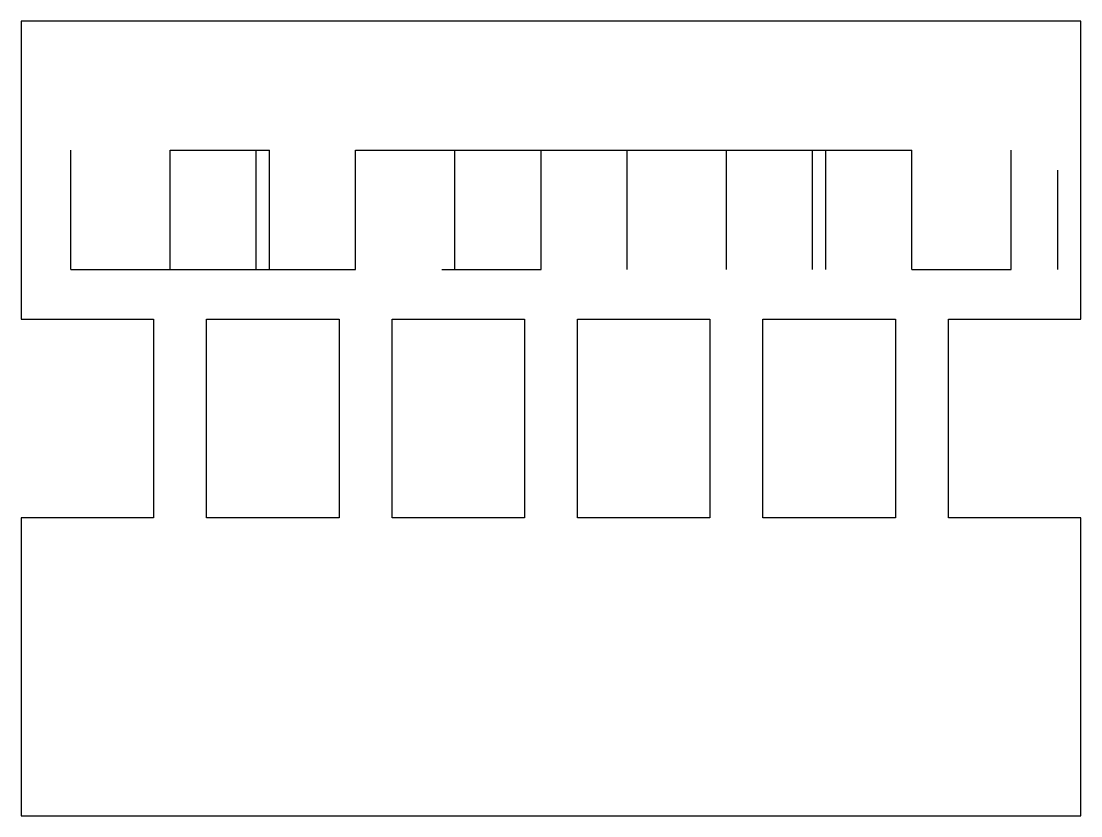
# Model space of a CAD drawing. Extents: x 0 to 80, y 0 to 60.
import ezdxf

# ---------------------------------------------------------------- set-up
doc = ezdxf.new("R2010")
doc.units = 0
doc.layers.add('CUT', color=1, linetype='Continuous')
doc.layers.add('ENGRAVE', color=5, linetype='Continuous')

msp = doc.modelspace()

# ---------------------------------------------------------------- linework, layer by layer
at = {"layer": 'CUT'}
for points in [[(80, 22.5), (70, 22.5), (70, 37.5), (80, 37.5), (80, 60), (0, 60), (0, 37.5), (10, 37.5), (10, 22.5), (0, 22.5), (0, 0), (80, 0)], [(14, 22.5), (14, 37.5), (24, 37.5), (24, 22.5)], [(38, 22.5), (28, 22.5), (28, 37.5), (38, 37.5)], [(52, 37.5), (52, 22.5), (42, 22.5), (42, 37.5)], [(56, 37.5), (66, 37.5), (66, 22.5), (56, 22.5)]]:
    msp.add_lwpolyline(points, close=True, dxfattribs=at)
at = {"layer": 'ENGRAVE'}
for points in [[(3.75, 41.25), (3.75, 50.25)], [(11.25, 41.25), (11.25, 50.25)], [(11.25, 50.25), (18.75, 50.25)], [(17.75, 41.25), (17.75, 50.25)], [(18.75, 41.25), (18.75, 50.25)], [(25.25, 41.25), (25.25, 50.25)], [(25.25, 50.25), (32.75, 50.25)], [(31.75, 50.25), (39.25, 50.25)], [(32.75, 41.25), (32.75, 50.25)], [(39.25, 41.25), (39.25, 50.25)], [(39.25, 50.25), (46.75, 50.25)], [(45.75, 41.25), (45.75, 50.25)], [(45.75, 50.25), (53.25, 50.25)], [(53.25, 41.25), (53.25, 50.25)], [(53.25, 50.25), (60.75, 50.25)], [(59.75, 41.25), (59.75, 50.25)], [(59.75, 50.25), (67.25, 50.25)], [(60.75, 41.25), (60.75, 50.25)], [(67.25, 41.25), (67.25, 50.25)], [(74.75, 41.25), (74.75, 50.25)], [(78.25, 48.75), (78.25, 45)], [(78.25, 45), (78.25, 41.25)], [(3.75, 41.25), (11.25, 41.25)], [(11.25, 41.25), (18.75, 41.25)], [(17.75, 41.25), (25.25, 41.25)], [(31.75, 41.25), (39.25, 41.25)], [(67.25, 41.25), (74.75, 41.25)]]:
    msp.add_lwpolyline(points, dxfattribs=at)

doc.saveas('drawing.dxf')
